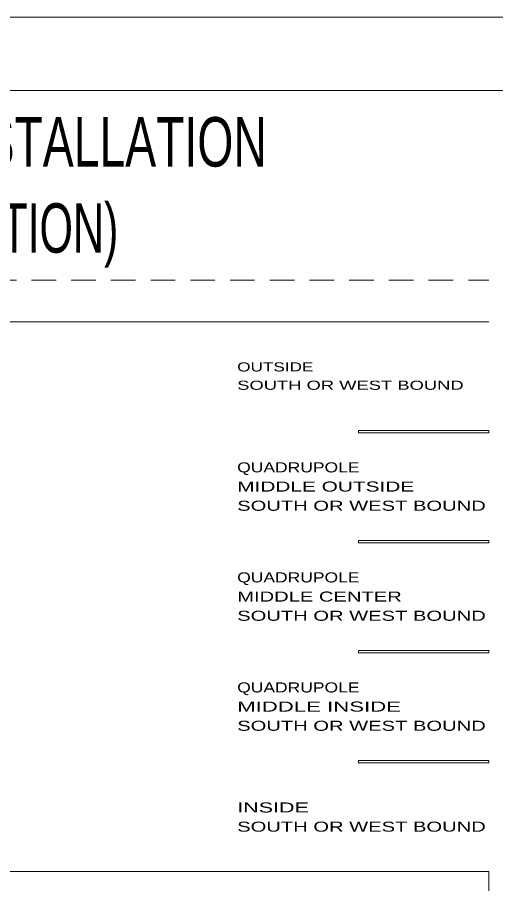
# Model space of a CAD drawing. Extents: x -7.2 to 22.3, y -5 to 5.8.
# Drawn here: x 14.08 to 17.23, y -0.06 to 5.65 of the extents above; entities that cross this region are included whole.
import ezdxf
from ezdxf.enums import TextEntityAlignment as Align

# ---------------------------------------------------------------- set-up
doc = ezdxf.new("R2010")
doc.units = 0
doc.header["$LTSCALE"] = 0.027
doc.linetypes.add('LONG_DASHED', pattern=[7.5, 6, -1.5])
doc.layers.add('1', color=7, linetype='Continuous', lineweight=13)

msp = doc.modelspace()

# ---------------------------------------------------------------- linework, layer by layer
at = {"layer": '1', "linetype": 'LONG_DASHED'}
msp.add_line((9.45536, 3.91868), (17.18826, 3.91868), dxfattribs=at)
at = {"layer": '1'}
for p, q in [((9.45536, 3.64498), (17.18826, 3.64498)), ((9.45536, 0.01875), (17.18826, 0.01875))]:
    msp.add_line(p, q, dxfattribs=at)
for points in [[(22.31262, 5.65353), (22.31262, -4.97147), (8.56262, -4.97147), (8.56262, 5.65353)], [(8.71639, -4.43943), (22.12114, -4.43943), (22.12114, 5.17173), (8.71639, 5.17173)], [(16.32899, 2.92694), (17.18826, 2.92694), (17.18826, 2.91185), (16.32899, 2.91185)], [(16.32899, 2.20226), (17.18826, 2.20226), (17.18826, 2.18727), (16.32899, 2.18727)], [(16.32899, 1.47647), (17.18826, 1.47647), (17.18826, 1.46138), (16.32899, 1.46138)], [(16.32899, 0.75048), (17.18826, 0.75048), (17.18826, 0.73539), (16.32899, 0.73539)], [(9.45536, 0.01875), (17.18826, 0.01875), (17.18826, -0.22586), (9.45536, -0.22586)]]:
    msp.add_lwpolyline(points, close=True, dxfattribs=at)

# ---------------------------------------------------------------- texts
for s, width, p in [('TEN LANE TYPE "F" INSTALLATION', 0.7, (13.16045, 4.66882)), ('(MEDIAN TERMINATION)', 0.65, (13.08039, 4.1003))]:
    msp.add_text(s, height=0.3266, dxfattribs=dict(at, width=width)).set_placement(p, align=Align.CENTER)
for s, height, width, p in [('OUTSIDE', 0.06039, 1.4, (15.52825, 3.31695)), ('SOUTH OR WEST BOUND', 0.06039, 1.5, (15.52825, 3.19611)), ('QUADRUPOLE', 0.06629, 1.3, (15.52825, 2.65124)), ('MIDDLE OUTSIDE', 0.06629, 1.55, (15.52825, 2.52475)), ('SOUTH OR WEST BOUND', 0.06629, 1.5, (15.52825, 2.39807)), ('QUADRUPOLE', 0.06629, 1.3, (15.52825, 1.92535)), ('MIDDLE CENTER', 0.06629, 1.5, (15.52825, 1.79886)), ('SOUTH OR WEST BOUND', 0.06629, 1.5, (15.52825, 1.67218)), ('QUADRUPOLE', 0.06629, 1.3, (15.52825, 1.19936)), ('MIDDLE INSIDE', 0.06629, 1.65, (15.52825, 1.07298)), ('SOUTH OR WEST BOUND', 0.06629, 1.5, (15.52825, 0.94639)), ('INSIDE', 0.06629, 1.6, (15.52825, 0.40745)), ('SOUTH OR WEST BOUND', 0.06629, 1.5, (15.52825, 0.28077))]:
    msp.add_text(s, height=height, dxfattribs=dict(at, width=width)).set_placement(p)

doc.saveas('drawing.dxf')
